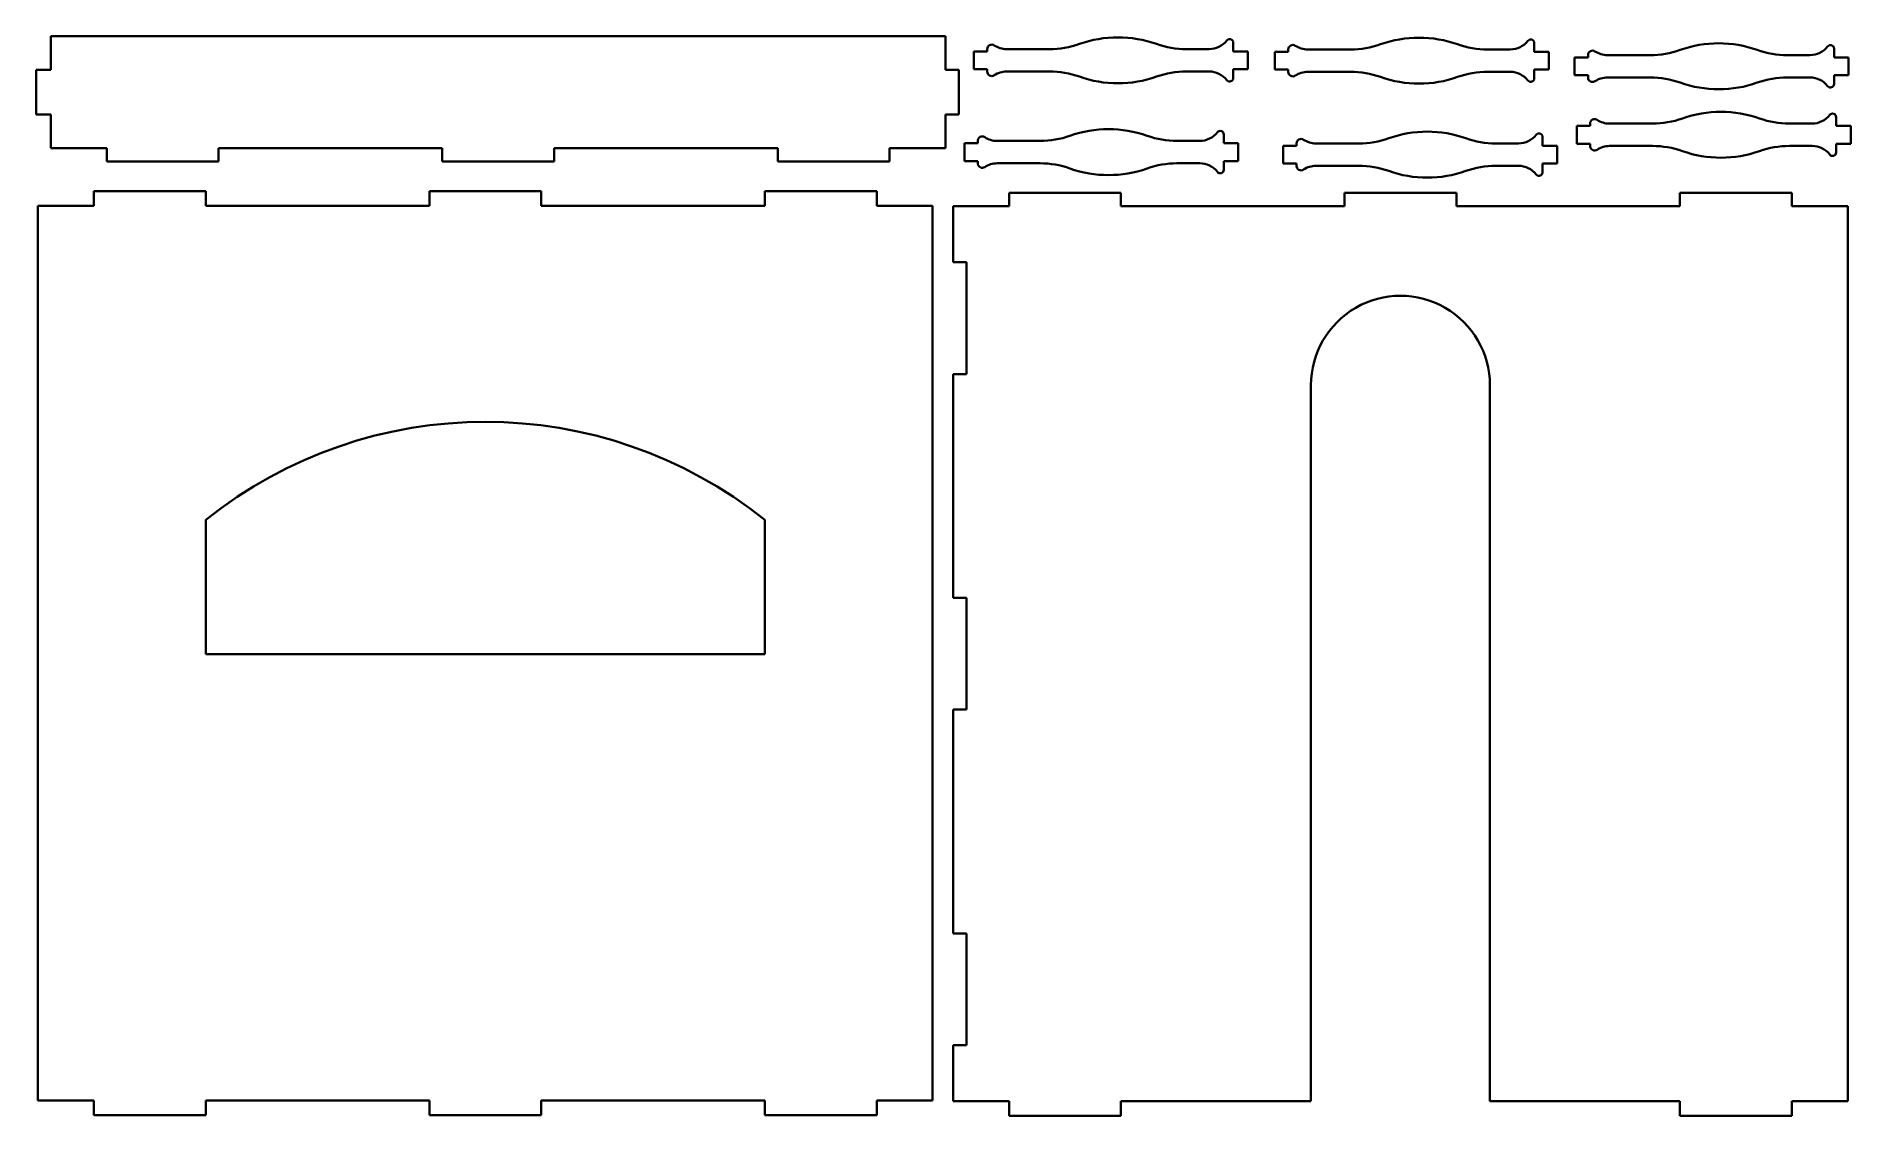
# Model space of a CAD drawing. Extents: x 2 to 814, y 2 to 485.
import ezdxf

# ---------------------------------------------------------------- set-up
doc = ezdxf.new("R2010")
doc.units = 0

msp = doc.modelspace()

# ---------------------------------------------------------------- linework, layer by layer
at = {"color": 7, "lineweight": 35}
for p, q in [((408.756531, 484.865356), (8.756531, 484.865356)), ((2.256531, 449.865356), (2.256531, 469.865356)), ((414.756531, 469.865356), (414.756531, 449.865356)), ((8.756531, 434.865356), (33.756531, 434.865356)), ((83.756531, 434.865356), (183.756531, 434.865356)), ((233.756531, 434.865356), (333.756531, 434.865356)), ((383.756531, 434.865356), (408.756531, 434.865356)), ((33.756531, 428.865356), (83.756531, 428.865356)), ((183.756531, 428.865356), (233.756531, 428.865356)), ((333.756531, 428.865356), (383.756531, 428.865356)), ((28.01973, 415.611542), (78.01973, 415.611542)), ((178.01973, 415.611542), (228.01973, 415.611542)), ((328.019714, 415.611542), (378.019714, 415.611542)), ((437.193146, 414.891479), (487.193146, 414.891479)), ((587.193115, 414.891479), (637.193115, 414.891479)), ((737.193115, 414.891479), (787.193115, 414.891479)), ((3.01973, 409.111542), (3.01973, 9.111548)), ((3.01973, 409.111542), (28.01973, 409.111542)), ((78.01973, 409.111542), (178.01973, 409.111542)), ((228.01973, 409.111542), (328.019714, 409.111542)), ((378.019714, 409.111542), (403.019714, 409.111542)), ((403.019714, 9.111548), (403.019714, 409.111542)), ((437.193146, 408.891479), (412.193146, 408.891479)), ((412.193146, 408.891479), (412.193146, 383.891479)), ((587.193115, 408.891479), (487.193146, 408.891479)), ((737.193115, 408.891479), (637.193115, 408.891479)), ((812.193115, 408.891479), (787.193115, 408.891479)), ((812.193115, 8.891492), (812.193115, 408.891479)), ((418.193146, 333.891479), (418.193146, 383.891479)), ((412.193146, 333.891479), (412.193146, 233.891495)), ((572.193115, 328.891479), (572.193115, 8.891492)), ((652.193115, 8.891492), (652.193115, 328.891479)), ((78.01973, 268.664154), (78.01973, 208.664139)), ((328.019714, 208.664139), (328.019714, 268.664154)), ((418.193146, 183.891495), (418.193146, 233.891495)), ((328.019714, 208.664139), (78.01973, 208.664139)), ((412.193146, 183.891495), (412.193146, 83.891495)), ((418.193146, 33.891491), (418.193146, 83.891495)), ((412.193146, 33.891491), (412.193146, 8.891492)), ((28.01973, 9.111548), (3.01973, 9.111548)), ((178.01973, 9.111548), (78.01973, 9.111548)), ((328.019714, 9.111548), (228.01973, 9.111548)), ((403.019714, 9.111548), (378.019714, 9.111548)), ((412.193146, 8.891492), (437.193146, 8.891492)), ((487.193146, 8.891492), (572.193115, 8.891492)), ((652.193115, 8.891492), (737.193115, 8.891492)), ((787.193115, 8.891492), (812.193115, 8.891492)), ((78.01973, 2.611548), (28.01973, 2.611548)), ((228.01973, 2.611548), (178.01973, 2.611548)), ((378.019714, 2.611548), (328.019714, 2.611548)), ((487.193146, 2.391492), (437.193146, 2.391492)), ((787.193115, 2.391492), (737.193115, 2.391492))]:
    msp.add_line(p, q, dxfattribs=at)
at = {"color": 7, "lineweight": 35, "ltscale": 0.375}
for p, q in [((8.756531, 484.865356), (8.756531, 469.865356)), ((408.756531, 469.865356), (408.756531, 484.865356)), ((8.756531, 449.865356), (8.756531, 434.865356)), ((408.756531, 434.865356), (408.756531, 449.865356))]:
    msp.add_line(p, q, dxfattribs=at)
at = {"color": 7, "lineweight": 35, "ltscale": 0.025531}
for p, q in [((427.431274, 479.147827), (427.431274, 478.126587)), ((562.0625, 478.999939), (562.0625, 477.978699)), ((696.070984, 476.480103), (696.070984, 475.458862)), ((427.431305, 470.126587), (427.431305, 469.105347)), ((562.0625, 469.978699), (562.0625, 468.957458)), ((696.070984, 467.458862), (696.070984, 466.437622)), ((423.213898, 438.120972), (423.213898, 437.099731)), ((697.027344, 445.872345), (697.027344, 444.851105)), ((565.744568, 436.994446), (565.744568, 435.973206)), ((697.027344, 436.851105), (697.027344, 435.829865)), ((423.213928, 429.099731), (423.213928, 428.078491)), ((565.744568, 427.973206), (565.744568, 426.951965))]:
    msp.add_line(p, q, dxfattribs=at)
at = {"color": 7, "lineweight": 35, "ltscale": 0.479596}
for p, q in [((455.280273, 479.126587), (436.096436, 479.126587)), ((589.911499, 478.978699), (570.727661, 478.978699)), ((723.919983, 476.458862), (704.736145, 476.458862)), ((455.280273, 469.126587), (436.096436, 469.126587)), ((589.911499, 468.978699), (570.727661, 468.978699)), ((723.919983, 466.458862), (704.736145, 466.458862)), ((451.062897, 438.099731), (431.879059, 438.099731)), ((724.876343, 445.851105), (705.692505, 445.851105)), ((593.593567, 436.973206), (574.409729, 436.973206)), ((724.876343, 435.851105), (705.692505, 435.851105)), ((451.062897, 428.099731), (431.879059, 428.099731)), ((593.593567, 426.973206), (574.409729, 426.973206))]:
    msp.add_line(p, q, dxfattribs=at)
at = {"color": 7, "lineweight": 35, "ltscale": 0.254527}
for p, q in [((526.678101, 479.126587), (516.497009, 479.126587)), ((661.309326, 478.978699), (651.128235, 478.978699)), ((795.31781, 476.458862), (785.136719, 476.458862)), ((526.678101, 469.126587), (516.497009, 469.126587)), ((661.309326, 468.978699), (651.128235, 468.978699)), ((795.31781, 466.458862), (785.136719, 466.458862)), ((522.460754, 438.099731), (512.279663, 438.099731)), ((796.27417, 445.851105), (786.093079, 445.851105)), ((664.991394, 436.973206), (654.810303, 436.973206)), ((796.27417, 435.851105), (786.093079, 435.851105)), ((522.460754, 428.099731), (512.279663, 428.099731)), ((664.991394, 426.973206), (654.810303, 426.973206))]:
    msp.add_line(p, q, dxfattribs=at)
at = {"color": 7, "lineweight": 35, "ltscale": 0.096851}
for p, q in [((537.431274, 482.00061), (537.431274, 478.126587)), ((672.0625, 481.852722), (672.0625, 477.978699)), ((806.070984, 479.332886), (806.070984, 475.458862)), ((537.431274, 470.126587), (537.431274, 466.252563)), ((672.0625, 469.978699), (672.0625, 466.104675)), ((806.070984, 467.458862), (806.070984, 463.584839)), ((807.027344, 448.725128), (807.027344, 444.851105)), ((533.213928, 440.973755), (533.213928, 437.099731)), ((675.744568, 439.847229), (675.744568, 435.973206)), ((807.027344, 436.851105), (807.027344, 432.977081)), ((533.213928, 429.099731), (533.213928, 425.225708)), ((675.744568, 427.973206), (675.744568, 424.099182))]:
    msp.add_line(p, q, dxfattribs=at)
at = {"color": 7, "lineweight": 35, "ltscale": 0.15}
for p, q in [((427.431274, 478.126587), (421.431274, 478.126587)), ((562.0625, 477.978699), (556.0625, 477.978699)), ((696.070984, 475.458862), (690.070984, 475.458862)), ((414.756531, 469.865356), (408.756531, 469.865356)), ((421.431305, 470.126587), (427.431305, 470.126587)), ((556.0625, 469.978699), (562.0625, 469.978699)), ((690.070984, 467.458862), (696.070984, 467.458862)), ((408.756531, 449.865356), (414.756531, 449.865356)), ((697.027344, 444.851105), (691.027344, 444.851105)), ((33.756531, 428.865356), (33.756531, 434.865356)), ((83.756531, 434.865356), (83.756531, 428.865356)), ((183.756531, 428.865356), (183.756531, 434.865356)), ((233.756531, 434.865356), (233.756531, 428.865356)), ((333.756531, 428.865356), (333.756531, 434.865356)), ((383.756531, 434.865356), (383.756531, 428.865356)), ((423.213898, 437.099731), (417.213898, 437.099731)), ((565.744568, 435.973206), (559.744568, 435.973206)), ((691.027344, 436.851105), (697.027344, 436.851105)), ((417.213928, 429.099731), (423.213928, 429.099731)), ((559.744568, 427.973206), (565.744568, 427.973206)), ((437.193146, 414.891479), (437.193146, 408.891479)), ((487.193146, 408.891479), (487.193146, 414.891479)), ((587.193115, 414.891479), (587.193115, 408.891479)), ((637.193115, 408.891479), (637.193115, 414.891479)), ((737.193115, 414.891479), (737.193115, 408.891479)), ((787.193115, 408.891479), (787.193115, 414.891479)), ((412.193146, 383.891479), (418.193146, 383.891479)), ((418.193146, 333.891479), (412.193146, 333.891479)), ((412.193146, 233.891495), (418.193146, 233.891495)), ((418.193146, 183.891495), (412.193146, 183.891495)), ((412.193146, 83.891495), (418.193146, 83.891495)), ((418.193146, 33.891491), (412.193146, 33.891491))]:
    msp.add_line(p, q, dxfattribs=at)
at = {"color": 7, "lineweight": 35, "ltscale": 0.2}
for p, q in [((421.431305, 470.126587), (421.431274, 478.126587)), ((543.931274, 478.126587), (543.931274, 470.126587)), ((556.0625, 469.978699), (556.0625, 477.978699)), ((678.5625, 477.978699), (678.5625, 469.978699)), ((690.070984, 467.458862), (690.070984, 475.458862)), ((812.570984, 475.458862), (812.570984, 467.458862)), ((691.027344, 436.851105), (691.027344, 444.851105)), ((813.527344, 444.851105), (813.527344, 436.851105)), ((417.213928, 429.099731), (417.213898, 437.099731)), ((539.713928, 437.099731), (539.713928, 429.099731)), ((559.744568, 427.973206), (559.744568, 435.973206)), ((682.244568, 435.973206), (682.244568, 427.973206))]:
    msp.add_line(p, q, dxfattribs=at)
at = {"color": 7, "lineweight": 35, "ltscale": 0.1625}
for p, q in [((543.931274, 478.126587), (537.431274, 478.126587)), ((678.5625, 477.978699), (672.0625, 477.978699)), ((812.570984, 475.458862), (806.070984, 475.458862)), ((8.756531, 469.865356), (2.256531, 469.865356)), ((537.431274, 470.126587), (543.931274, 470.126587)), ((672.0625, 469.978699), (678.5625, 469.978699)), ((806.070984, 467.458862), (812.570984, 467.458862)), ((2.256531, 449.865356), (8.756531, 449.865356)), ((813.527344, 444.851105), (807.027344, 444.851105)), ((539.713928, 437.099731), (533.213928, 437.099731)), ((682.244568, 435.973206), (675.744568, 435.973206)), ((807.027344, 436.851105), (813.527344, 436.851105)), ((533.213928, 429.099731), (539.713928, 429.099731)), ((675.744568, 427.973206), (682.244568, 427.973206)), ((28.01973, 415.611542), (28.01973, 409.111542)), ((78.01973, 409.111542), (78.01973, 415.611542)), ((178.01973, 415.611542), (178.01973, 409.111542)), ((228.01973, 409.111542), (228.01973, 415.611542)), ((328.019714, 415.611542), (328.019714, 409.111542)), ((378.019714, 409.111542), (378.019714, 415.611542)), ((28.01973, 9.111548), (28.01973, 2.611548)), ((78.01973, 2.611548), (78.01973, 9.111548)), ((178.01973, 9.111548), (178.01973, 2.611548)), ((228.01973, 2.611548), (228.01973, 9.111548)), ((328.019714, 9.111548), (328.019714, 2.611548)), ((378.019714, 2.611548), (378.019714, 9.111548)), ((437.193146, 8.891492), (437.193146, 2.391492)), ((487.193146, 2.391492), (487.193146, 8.891492)), ((737.193115, 8.891492), (737.193115, 2.391492)), ((787.193115, 2.391492), (787.193115, 8.891492))]:
    msp.add_line(p, q, dxfattribs=at)
at = {"color": 7, "lineweight": 35}
for centre, radius, start, end in [((429.431274, 479.147827), 2, 56.259671, 179.999995), ((436.096436, 489.126587), 10, 236.259676, 269.999997), ((455.280273, 519.126587), 40, 269.999997, 289.533744), ((485.888641, 432.852692), 51.542643, 70.466256, 109.533742), ((516.497009, 519.126587), 40, 250.466258, 269.999997), ((526.678101, 489.126587), 10, 269.999997, 322.098406), ((535.831299, 482.00061), 1.6, 0, 142.098411), ((564.0625, 478.999939), 2, 56.259671, 179.999995), ((570.727661, 488.978699), 10, 236.259676, 269.999997), ((589.911499, 518.978699), 40, 269.999997, 289.533744), ((620.519897, 432.704803), 51.542643, 70.466256, 109.533742), ((651.128235, 518.978699), 40, 250.466258, 269.999997), ((661.309326, 488.978699), 10, 269.999997, 322.098406), ((670.462524, 481.852722), 1.6, 0, 142.098411), ((723.919983, 516.458862), 40, 269.999997, 289.533744), ((754.528381, 430.184967), 51.542643, 70.466256, 109.533742), ((785.136719, 516.458862), 40, 250.466258, 269.999997), ((795.31781, 486.458862), 10, 269.999997, 322.098406), ((804.471008, 479.332886), 1.6, 0, 142.098411), ((698.070984, 476.480103), 2, 56.259671, 179.999995), ((704.736145, 486.458862), 10, 236.259676, 269.999997), ((429.431305, 469.105347), 2, 179.999995, 303.740329), ((436.096436, 459.126587), 10, 90.000003, 123.740324), ((455.280273, 429.126587), 40, 70.466256, 90.000003), ((485.888641, 515.400452), 51.542643, 250.466258, 289.533744), ((516.497009, 429.126587), 40, 90.000003, 109.533742), ((526.678101, 459.126587), 10, 37.901594, 90.000003), ((535.831299, 466.252563), 1.6, 217.901589, 0), ((564.0625, 468.957458), 2, 179.999995, 303.740329), ((570.727661, 458.978699), 10, 90.000003, 123.740324), ((589.911499, 428.978699), 40, 70.466256, 90.000003), ((620.519897, 515.252563), 51.542643, 250.466258, 289.533744), ((651.128235, 428.978699), 40, 90.000003, 109.533742), ((661.309326, 458.978699), 10, 37.901594, 90.000003), ((670.462524, 466.104675), 1.6, 217.901589, 0), ((698.070984, 466.437622), 2, 179.999995, 303.740329), ((704.736145, 456.458862), 10, 90.000003, 123.740324), ((723.919983, 426.458862), 40, 70.466256, 90.000003), ((754.528381, 512.732727), 51.542643, 250.466258, 289.533744), ((785.136719, 426.458862), 40, 90.000003, 109.533742), ((795.31781, 456.458862), 10, 37.901594, 90.000003), ((804.471008, 463.584839), 1.6, 217.901589, 0), ((699.027344, 445.872345), 2, 56.259671, 179.999995), ((705.692505, 455.851105), 10, 236.259676, 269.999997), ((724.876343, 485.851105), 40, 269.999997, 289.533744), ((755.484741, 399.577209), 51.542643, 70.466256, 109.533742), ((786.093079, 485.851105), 40, 250.466258, 269.999997), ((796.27417, 455.851105), 10, 269.999997, 322.098406), ((805.427368, 448.725128), 1.6, 0, 142.098411), ((425.213898, 438.120972), 2, 56.259671, 179.999995), ((431.879059, 448.099731), 10, 236.259676, 269.999997), ((451.062897, 478.099731), 40, 269.999997, 289.533744), ((481.671265, 391.825836), 51.542643, 70.466256, 109.533742), ((512.279663, 478.099731), 40, 250.466258, 269.999997), ((522.460754, 448.099731), 10, 269.999997, 322.098406), ((531.613892, 440.973755), 1.6, 0, 142.098411), ((567.744568, 436.994446), 2, 56.259671, 179.999995), ((574.409729, 446.973206), 10, 236.259676, 269.999997), ((593.593567, 476.973206), 40, 269.999997, 289.533744), ((624.201965, 390.69931), 51.542643, 70.466256, 109.533742), ((654.810303, 476.973206), 40, 250.466258, 269.999997), ((664.991394, 446.973206), 10, 269.999997, 322.098406), ((674.144592, 439.847229), 1.6, 0, 142.098411), ((699.027344, 435.829865), 2, 179.999995, 303.740329), ((705.692505, 425.851105), 10, 90.000003, 123.740324), ((724.876343, 395.851105), 40, 70.466256, 90.000003), ((755.484741, 482.125), 51.542643, 250.466258, 289.533744), ((786.093079, 395.851105), 40, 90.000003, 109.533742), ((796.27417, 425.851105), 10, 37.901594, 90.000003), ((805.427368, 432.977081), 1.6, 217.901589, 0), ((425.213928, 428.078491), 2, 179.999995, 303.740329), ((431.879059, 418.099731), 10, 90.000003, 123.740324), ((451.062897, 388.099731), 40, 70.466256, 90.000003), ((481.671265, 474.373627), 51.542643, 250.466258, 289.533744), ((512.279663, 388.099731), 40, 90.000003, 109.533742), ((522.460754, 418.099731), 10, 37.901594, 90.000003), ((531.613892, 425.225708), 1.6, 217.901589, 0), ((567.744568, 426.951965), 2, 179.999995, 303.740329), ((574.409729, 416.973206), 10, 90.000003, 123.740324), ((593.593567, 386.973206), 40, 70.466256, 90.000003), ((624.201965, 473.247101), 51.542643, 250.466258, 289.533744), ((654.810303, 386.973206), 40, 90.000003, 109.533742), ((664.991394, 416.973206), 10, 37.901594, 90.000003), ((674.144592, 424.099182), 1.6, 217.901589, 0), ((612.193115, 328.891479), 40, 0, 180.000005), ((203.01973, 112.5392), 200, 51.317814, 128.682185)]:
    msp.add_arc(centre, radius, start, end, dxfattribs=at)

doc.saveas('drawing.dxf')
